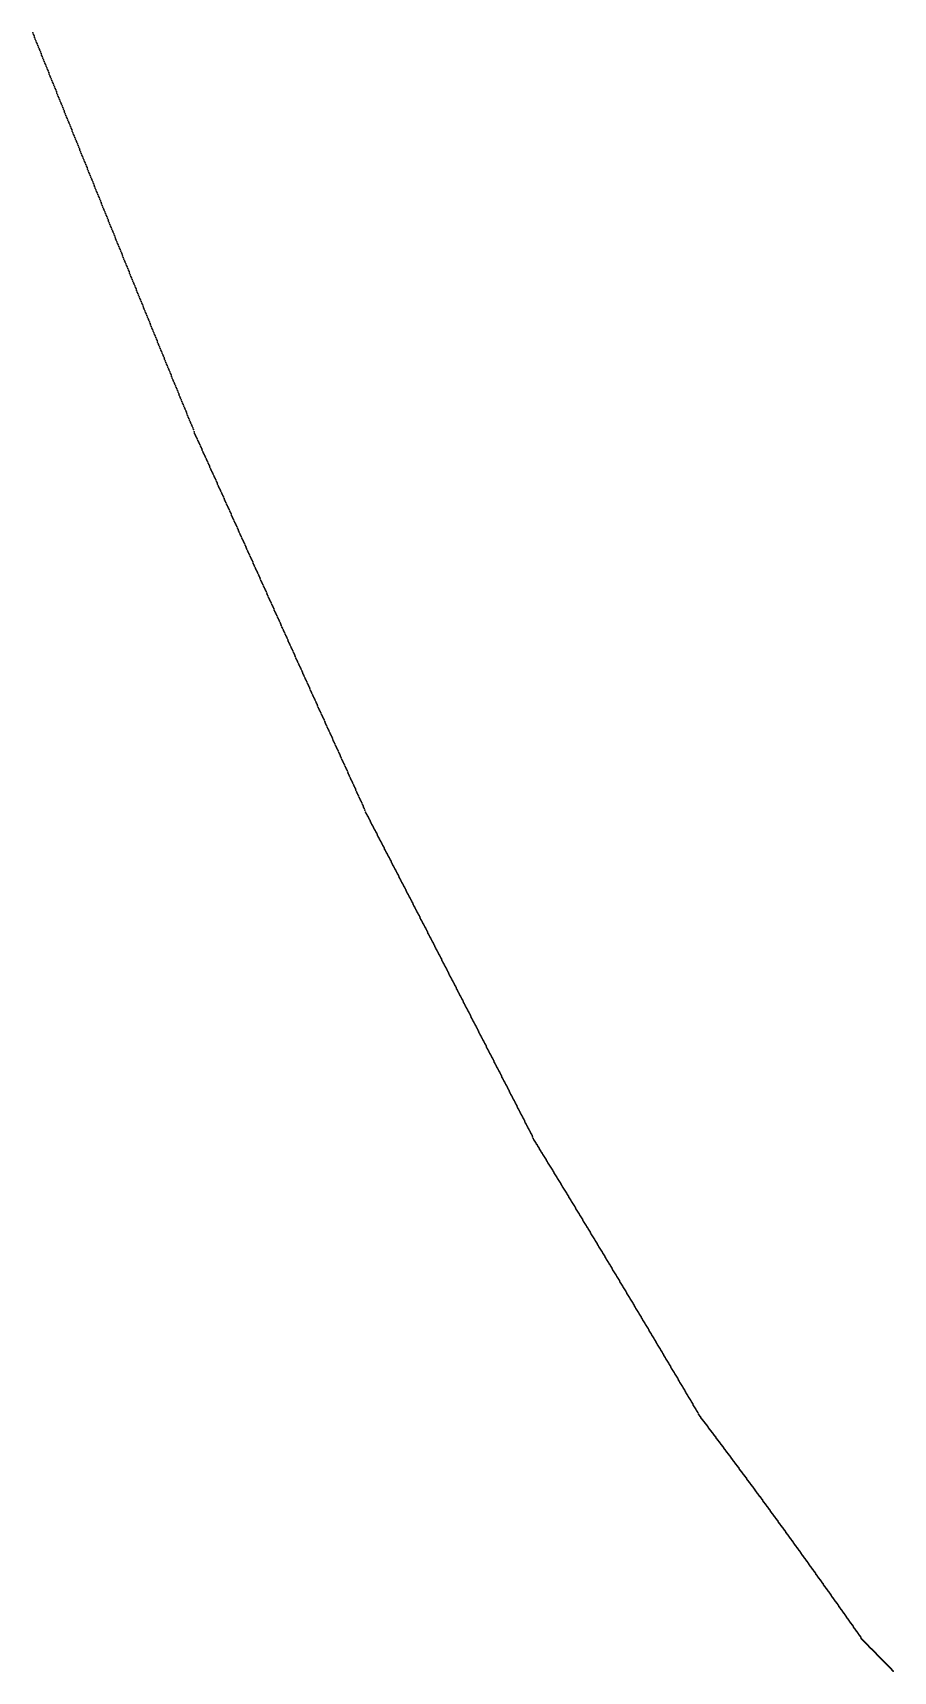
# Model space of a CAD drawing. Header units: metres. Extents: x 0 to 360, y 49 to 117.
# Drawn here: x 217.14 to 224.99, y 68.56 to 83.52 of the extents above; entities that cross this region are included whole.
import ezdxf

# ---------------------------------------------------------------- set-up
doc = ezdxf.new("R2010")
doc.units = ezdxf.units.M

msp = doc.modelspace()

# ---------------------------------------------------------------- linework, layer by layer
for p in [(217.137, 83.525), (217.143, 83.51), (217.149, 83.496), (217.154, 83.481), (217.16, 83.466), (217.166, 83.452), (217.172, 83.437), (217.178, 83.423), (217.183, 83.408), (217.189, 83.394), (217.195, 83.379), (217.201, 83.365), (217.207, 83.35), (217.213, 83.336), (217.218, 83.321), (217.224, 83.307), (217.23, 83.292), (217.236, 83.278), (217.242, 83.263), (217.247, 83.248), (217.253, 83.234), (217.259, 83.219), (217.265, 83.205), (217.271, 83.19), (217.277, 83.176), (217.282, 83.161), (217.288, 83.147), (217.294, 83.132), (217.3, 83.118), (217.306, 83.103), (217.311, 83.089), (217.317, 83.074), (217.323, 83.06), (217.329, 83.045), (217.335, 83.031), (217.341, 83.016), (217.346, 83.002), (217.352, 82.987), (217.358, 82.973), (217.364, 82.958), (217.37, 82.944), (217.375, 82.929), (217.381, 82.915), (217.387, 82.9), (217.393, 82.886), (217.399, 82.871), (217.405, 82.857), (217.41, 82.842), (217.416, 82.828), (217.422, 82.813), (217.428, 82.799), (217.434, 82.784), (217.439, 82.77), (217.445, 82.755), (217.451, 82.741), (217.457, 82.726), (217.463, 82.712), (217.469, 82.698), (217.474, 82.683), (217.48, 82.669), (217.486, 82.654), (217.492, 82.64), (217.498, 82.625), (217.503, 82.611), (217.509, 82.596), (217.515, 82.582), (217.521, 82.567), (217.527, 82.553), (217.533, 82.538), (217.538, 82.524), (217.544, 82.509), (217.55, 82.495), (217.556, 82.481), (217.562, 82.466), (217.568, 82.452), (217.573, 82.437), (217.579, 82.423), (217.585, 82.408), (217.591, 82.394), (217.597, 82.379), (217.602, 82.365), (217.608, 82.35), (217.614, 82.336), (217.62, 82.322), (217.626, 82.307), (217.632, 82.293), (217.637, 82.278), (217.643, 82.264), (217.649, 82.249), (217.655, 82.235), (217.661, 82.221), (217.666, 82.206), (217.672, 82.192), (217.678, 82.177), (217.684, 82.163), (217.69, 82.148), (217.696, 82.134), (217.701, 82.12), (217.707, 82.105), (217.713, 82.091), (217.719, 82.076), (217.725, 82.062), (217.73, 82.047), (217.736, 82.033), (217.742, 82.019), (217.748, 82.004), (217.754, 81.99), (217.76, 81.975), (217.765, 81.961), (217.771, 81.947), (217.777, 81.932), (217.783, 81.918), (217.789, 81.903), (217.794, 81.889), (217.8, 81.875), (217.806, 81.86), (217.812, 81.846), (217.818, 81.831), (217.824, 81.817), (217.829, 81.803), (217.835, 81.788), (217.841, 81.774), (217.847, 81.759), (217.853, 81.745), (217.858, 81.731), (217.864, 81.716), (217.87, 81.702), (217.876, 81.687), (217.882, 81.673), (217.888, 81.659), (217.893, 81.644), (217.899, 81.63), (217.905, 81.616), (217.911, 81.601), (217.917, 81.587), (217.922, 81.572), (217.928, 81.558), (217.934, 81.544), (217.94, 81.529), (217.946, 81.515), (217.952, 81.501), (217.957, 81.486), (217.963, 81.472), (217.969, 81.457), (217.975, 81.443), (217.981, 81.429), (217.986, 81.414), (217.992, 81.4), (217.998, 81.386), (218.004, 81.371), (218.01, 81.357), (218.016, 81.343), (218.021, 81.328), (218.027, 81.314), (218.033, 81.3), (218.039, 81.285), (218.045, 81.271), (218.05, 81.257), (218.056, 81.242), (218.062, 81.228), (218.068, 81.214), (218.074, 81.199), (218.08, 81.185), (218.085, 81.171), (218.091, 81.156), (218.097, 81.142), (218.103, 81.128), (218.109, 81.113), (218.114, 81.099), (218.12, 81.085), (218.126, 81.07), (218.132, 81.056), (218.138, 81.042), (218.144, 81.027), (218.149, 81.013), (218.155, 80.999), (218.161, 80.984), (218.167, 80.97), (218.173, 80.956), (218.178, 80.942), (218.184, 80.927), (218.19, 80.913), (218.196, 80.899), (218.202, 80.884), (218.208, 80.87), (218.213, 80.856), (218.219, 80.841), (218.225, 80.827), (218.231, 80.813), (218.237, 80.799), (218.243, 80.784), (218.248, 80.77), (218.254, 80.756), (218.26, 80.741), (218.266, 80.727), (218.272, 80.713), (218.277, 80.699), (218.283, 80.684), (218.289, 80.67), (218.295, 80.656), (218.301, 80.641), (218.307, 80.627), (218.312, 80.613), (218.318, 80.599), (218.324, 80.584), (218.33, 80.57), (218.336, 80.556), (218.341, 80.542), (218.347, 80.527), (218.353, 80.513), (218.359, 80.499), (218.365, 80.485), (218.371, 80.47), (218.376, 80.456), (218.382, 80.442), (218.388, 80.428), (218.394, 80.413), (218.4, 80.399), (218.405, 80.385), (218.411, 80.371), (218.417, 80.356), (218.423, 80.342), (218.429, 80.328), (218.435, 80.314), (218.44, 80.299), (218.446, 80.285), (218.452, 80.271), (218.458, 80.257), (218.464, 80.242), (218.469, 80.228), (218.475, 80.214), (218.481, 80.2), (218.487, 80.186), (218.493, 80.171), (218.499, 80.157), (218.504, 80.143), (218.51, 80.129), (218.516, 80.114), (218.522, 80.1), (218.528, 80.086), (218.533, 80.072), (218.539, 80.058), (218.545, 80.043), (218.551, 80.029), (218.557, 80.015), (218.563, 80.001), (218.568, 79.987), (218.574, 79.972), (218.58, 79.958), (218.586, 79.944), (218.592, 79.93), (218.597, 79.916), (218.603, 79.901), (218.609, 79.881), (218.615, 79.866), (218.621, 79.853), (218.627, 79.841), (218.632, 79.828), (218.638, 79.815), (218.644, 79.802), (218.65, 79.789), (218.656, 79.776), (218.661, 79.763), (218.667, 79.75), (218.673, 79.737), (218.679, 79.724), (218.685, 79.711), (218.691, 79.698), (218.696, 79.685), (218.702, 79.673), (218.708, 79.66), (218.714, 79.647), (218.72, 79.634), (218.725, 79.621), (218.731, 79.608), (218.737, 79.595), (218.743, 79.582), (218.749, 79.569), (218.755, 79.556), (218.76, 79.543), (218.766, 79.53), (218.772, 79.517), (218.778, 79.505), (218.784, 79.492), (218.79, 79.479), (218.795, 79.466), (218.801, 79.453), (218.807, 79.44), (218.813, 79.427), (218.819, 79.414), (218.824, 79.401), (218.83, 79.388), (218.836, 79.375), (218.842, 79.362), (218.848, 79.349), (218.854, 79.337), (218.859, 79.324), (218.865, 79.311), (218.871, 79.298), (218.877, 79.285), (218.883, 79.272), (218.888, 79.259), (218.894, 79.246), (218.9, 79.233), (218.906, 79.22), (218.912, 79.207), (218.918, 79.194), (218.923, 79.182), (218.929, 79.169), (218.935, 79.156), (218.941, 79.143), (218.947, 79.13), (218.952, 79.117), (218.958, 79.104), (218.964, 79.091), (218.97, 79.078), (218.976, 79.065), (218.982, 79.052), (218.987, 79.039), (218.993, 79.027), (218.999, 79.014), (219.005, 79.001), (219.011, 78.988), (219.016, 78.975), (219.022, 78.962), (219.028, 78.949), (219.034, 78.936), (219.04, 78.923), (219.046, 78.91), (219.051, 78.897), (219.057, 78.885), (219.063, 78.872), (219.069, 78.859), (219.075, 78.846), (219.081, 78.833), (219.086, 78.82), (219.092, 78.807), (219.098, 78.794), (219.104, 78.781), (219.11, 78.768), (219.115, 78.755), (219.121, 78.742), (219.127, 78.73), (219.133, 78.717), (219.139, 78.704), (219.145, 78.691), (219.15, 78.678), (219.156, 78.665), (219.162, 78.652), (219.168, 78.639), (219.174, 78.626), (219.179, 78.613), (219.185, 78.601), (219.191, 78.588), (219.197, 78.575), (219.203, 78.562), (219.209, 78.549), (219.214, 78.536), (219.22, 78.523), (219.226, 78.51), (219.232, 78.497), (219.238, 78.484), (219.243, 78.471), (219.249, 78.459), (219.255, 78.446), (219.261, 78.433), (219.267, 78.42), (219.273, 78.407), (219.278, 78.394), (219.284, 78.381), (219.29, 78.368), (219.296, 78.355), (219.302, 78.342), (219.307, 78.33), (219.313, 78.317), (219.319, 78.304), (219.325, 78.291), (219.331, 78.278), (219.337, 78.265), (219.342, 78.252), (219.348, 78.239), (219.354, 78.226), (219.36, 78.213), (219.366, 78.201), (219.372, 78.188), (219.377, 78.175), (219.383, 78.162), (219.389, 78.149), (219.395, 78.136), (219.401, 78.123), (219.406, 78.11), (219.412, 78.097), (219.418, 78.085), (219.424, 78.072), (219.43, 78.059), (219.436, 78.046), (219.441, 78.033), (219.447, 78.02), (219.453, 78.007), (219.459, 77.994), (219.465, 77.981), (219.47, 77.969), (219.476, 77.956), (219.482, 77.943), (219.488, 77.93), (219.494, 77.917), (219.5, 77.904), (219.505, 77.891), (219.511, 77.878), (219.517, 77.865), (219.523, 77.853), (219.529, 77.84), (219.534, 77.827), (219.54, 77.814), (219.546, 77.801), (219.552, 77.788), (219.558, 77.775), (219.564, 77.762), (219.569, 77.75), (219.575, 77.737), (219.581, 77.724), (219.587, 77.711), (219.593, 77.698), (219.599, 77.685), (219.604, 77.672), (219.61, 77.659), (219.616, 77.647), (219.622, 77.634), (219.628, 77.621), (219.633, 77.608), (219.639, 77.595), (219.645, 77.582), (219.651, 77.569), (219.657, 77.556), (219.663, 77.544), (219.668, 77.531), (219.674, 77.518), (219.68, 77.505), (219.686, 77.492), (219.692, 77.479), (219.697, 77.466), (219.703, 77.453), (219.709, 77.441), (219.715, 77.428), (219.721, 77.415), (219.727, 77.402), (219.732, 77.389), (219.738, 77.376), (219.744, 77.363), (219.75, 77.351), (219.756, 77.338), (219.762, 77.325), (219.767, 77.312), (219.773, 77.299), (219.779, 77.286), (219.785, 77.273), (219.791, 77.261), (219.796, 77.248), (219.802, 77.235), (219.808, 77.222), (219.814, 77.209), (219.82, 77.196), (219.826, 77.183), (219.831, 77.171), (219.837, 77.158), (219.843, 77.145), (219.849, 77.132), (219.855, 77.119), (219.86, 77.106), (219.866, 77.093), (219.872, 77.081), (219.878, 77.068), (219.884, 77.055), (219.89, 77.042), (219.895, 77.029), (219.901, 77.016), (219.907, 77.003), (219.913, 76.991), (219.919, 76.978), (219.924, 76.965), (219.93, 76.952), (219.936, 76.939), (219.942, 76.926), (219.948, 76.914), (219.954, 76.901), (219.959, 76.888), (219.965, 76.875), (219.971, 76.862), (219.977, 76.849), (219.983, 76.837), (219.989, 76.824), (219.994, 76.811), (220, 76.798), (220.006, 76.785), (220.012, 76.772), (220.018, 76.76), (220.023, 76.747), (220.029, 76.734), (220.035, 76.721), (220.041, 76.708), (220.047, 76.695), (220.053, 76.683), (220.058, 76.67), (220.064, 76.657), (220.07, 76.644), (220.076, 76.631), (220.082, 76.618), (220.087, 76.606), (220.093, 76.593), (220.099, 76.58), (220.105, 76.567), (220.111, 76.554), (220.117, 76.541), (220.122, 76.529), (220.128, 76.516), (220.134, 76.503), (220.14, 76.49), (220.146, 76.477), (220.152, 76.465), (220.157, 76.452), (220.163, 76.439), (220.169, 76.423), (220.175, 76.407), (220.181, 76.395), (220.186, 76.384), (220.192, 76.373), (220.198, 76.362), (220.204, 76.35), (220.21, 76.339), (220.216, 76.328), (220.221, 76.317), (220.227, 76.306), (220.233, 76.294), (220.239, 76.283), (220.245, 76.272), (220.25, 76.261), (220.256, 76.249), (220.262, 76.238), (220.268, 76.227), (220.274, 76.216), (220.28, 76.204), (220.285, 76.193), (220.291, 76.182), (220.297, 76.171), (220.303, 76.159), (220.309, 76.148), (220.315, 76.137), (220.32, 76.126), (220.326, 76.114), (220.332, 76.103), (220.338, 76.092), (220.344, 76.081), (220.349, 76.069), (220.355, 76.058), (220.361, 76.047), (220.367, 76.036), (220.373, 76.024), (220.379, 76.013), (220.384, 76.002), (220.39, 75.991), (220.396, 75.979), (220.402, 75.968), (220.408, 75.957), (220.413, 75.946), (220.419, 75.934), (220.425, 75.923), (220.431, 75.912), (220.437, 75.901), (220.443, 75.889), (220.448, 75.878), (220.454, 75.867), (220.46, 75.855), (220.466, 75.844), (220.472, 75.833), (220.478, 75.822), (220.483, 75.81), (220.489, 75.799), (220.495, 75.788), (220.501, 75.777), (220.507, 75.765), (220.512, 75.754), (220.518, 75.743), (220.524, 75.731), (220.53, 75.72), (220.536, 75.709), (220.542, 75.698), (220.547, 75.686), (220.553, 75.675), (220.559, 75.664), (220.565, 75.653), (220.571, 75.641), (220.576, 75.63), (220.582, 75.619), (220.588, 75.607), (220.594, 75.596), (220.6, 75.585), (220.606, 75.574), (220.611, 75.562), (220.617, 75.551), (220.623, 75.54), (220.629, 75.528), (220.635, 75.517), (220.641, 75.506), (220.646, 75.494), (220.652, 75.483), (220.658, 75.472), (220.664, 75.461), (220.67, 75.449), (220.675, 75.438), (220.681, 75.427), (220.687, 75.415), (220.693, 75.404), (220.699, 75.393), (220.705, 75.382), (220.71, 75.37), (220.716, 75.359), (220.722, 75.348), (220.728, 75.336), (220.734, 75.325), (220.74, 75.314), (220.745, 75.302), (220.751, 75.291), (220.757, 75.28), (220.763, 75.268), (220.769, 75.257), (220.774, 75.246), (220.78, 75.235), (220.786, 75.223), (220.792, 75.212), (220.798, 75.201), (220.804, 75.189), (220.809, 75.178), (220.815, 75.167), (220.821, 75.155), (220.827, 75.144), (220.833, 75.133), (220.839, 75.121), (220.844, 75.11), (220.85, 75.099), (220.856, 75.087), (220.862, 75.076), (220.868, 75.065), (220.873, 75.054), (220.879, 75.042), (220.885, 75.031), (220.891, 75.02), (220.897, 75.008), (220.903, 74.997), (220.908, 74.986), (220.914, 74.974), (220.92, 74.963), (220.926, 74.952), (220.932, 74.94), (220.937, 74.929), (220.943, 74.918), (220.949, 74.906), (220.955, 74.895), (220.961, 74.884), (220.967, 74.872), (220.972, 74.861), (220.978, 74.85), (220.984, 74.838), (220.99, 74.827), (220.996, 74.816), (221.002, 74.804), (221.007, 74.793), (221.013, 74.782), (221.019, 74.77), (221.025, 74.759), (221.031, 74.748), (221.036, 74.736), (221.042, 74.725), (221.048, 74.714), (221.054, 74.702), (221.06, 74.691), (221.066, 74.68), (221.071, 74.668), (221.077, 74.657), (221.083, 74.646), (221.089, 74.634), (221.095, 74.623), (221.101, 74.612), (221.106, 74.6), (221.112, 74.589), (221.118, 74.578), (221.124, 74.566), (221.13, 74.555), (221.135, 74.544), (221.141, 74.532), (221.147, 74.521), (221.153, 74.51), (221.159, 74.498), (221.165, 74.487), (221.17, 74.475), (221.176, 74.464), (221.182, 74.453), (221.188, 74.441), (221.194, 74.43), (221.2, 74.419), (221.205, 74.407), (221.211, 74.396), (221.217, 74.385), (221.223, 74.373), (221.229, 74.362), (221.234, 74.351), (221.24, 74.339), (221.246, 74.328), (221.252, 74.317), (221.258, 74.305), (221.264, 74.294), (221.269, 74.283), (221.275, 74.271), (221.281, 74.26), (221.287, 74.248), (221.293, 74.237), (221.299, 74.226), (221.304, 74.214), (221.31, 74.203), (221.316, 74.192), (221.322, 74.18), (221.328, 74.169), (221.333, 74.158), (221.339, 74.146), (221.345, 74.135), (221.351, 74.124), (221.357, 74.112), (221.363, 74.101), (221.368, 74.089), (221.374, 74.078), (221.38, 74.067), (221.386, 74.055), (221.392, 74.044), (221.398, 74.033), (221.403, 74.021), (221.409, 74.01), (221.415, 73.999), (221.421, 73.987), (221.427, 73.976), (221.432, 73.964), (221.438, 73.953), (221.444, 73.942), (221.45, 73.93), (221.456, 73.919), (221.462, 73.908), (221.467, 73.896), (221.473, 73.885), (221.479, 73.873), (221.485, 73.862), (221.491, 73.851), (221.497, 73.839), (221.502, 73.828), (221.508, 73.817), (221.514, 73.805), (221.52, 73.794), (221.526, 73.783), (221.531, 73.771), (221.537, 73.76), (221.543, 73.748), (221.549, 73.737), (221.555, 73.726), (221.561, 73.714), (221.566, 73.703), (221.572, 73.692), (221.578, 73.68), (221.584, 73.669), (221.59, 73.657), (221.596, 73.646), (221.601, 73.635), (221.607, 73.623), (221.613, 73.612), (221.619, 73.601), (221.625, 73.589), (221.63, 73.578), (221.636, 73.566), (221.642, 73.555), (221.648, 73.544), (221.654, 73.532), (221.66, 73.521), (221.665, 73.51), (221.671, 73.498), (221.677, 73.487), (221.683, 73.475), (221.689, 73.464), (221.695, 73.453), (221.7, 73.441), (221.706, 73.425), (221.712, 73.413), (221.718, 73.404), (221.724, 73.394), (221.729, 73.385), (221.735, 73.375), (221.741, 73.366), (221.747, 73.356), (221.753, 73.347), (221.759, 73.337), (221.764, 73.328), (221.77, 73.318), (221.776, 73.309), (221.782, 73.299), (221.788, 73.29), (221.794, 73.28), (221.799, 73.271), (221.805, 73.261), (221.811, 73.252), (221.817, 73.242), (221.823, 73.233), (221.828, 73.223), (221.834, 73.214), (221.84, 73.204), (221.846, 73.195), (221.852, 73.185), (221.858, 73.176), (221.863, 73.166), (221.869, 73.157), (221.875, 73.147), (221.881, 73.138), (221.887, 73.128), (221.893, 73.119), (221.898, 73.109), (221.904, 73.1), (221.91, 73.09), (221.916, 73.08), (221.922, 73.071), (221.927, 73.061), (221.933, 73.052), (221.939, 73.042), (221.945, 73.033), (221.951, 73.023), (221.957, 73.014), (221.962, 73.004), (221.968, 72.995), (221.974, 72.985), (221.98, 72.975), (221.986, 72.966), (221.992, 72.956), (221.997, 72.947), (222.003, 72.937), (222.009, 72.928), (222.015, 72.918), (222.021, 72.908), (222.027, 72.899), (222.032, 72.889), (222.038, 72.88), (222.044, 72.87), (222.05, 72.861), (222.056, 72.851), (222.061, 72.841), (222.067, 72.832), (222.073, 72.822), (222.079, 72.813), (222.085, 72.803), (222.091, 72.793), (222.096, 72.784), (222.102, 72.774), (222.108, 72.765), (222.114, 72.755), (222.12, 72.745), (222.126, 72.736), (222.131, 72.726), (222.137, 72.717), (222.143, 72.707), (222.149, 72.697), (222.155, 72.688), (222.16, 72.678), (222.166, 72.668), (222.172, 72.659), (222.178, 72.649), (222.184, 72.64), (222.19, 72.63), (222.195, 72.62), (222.201, 72.611), (222.207, 72.601), (222.213, 72.591), (222.219, 72.582), (222.225, 72.572), (222.23, 72.563), (222.236, 72.553), (222.242, 72.543), (222.248, 72.534), (222.254, 72.524), (222.26, 72.514), (222.265, 72.505), (222.271, 72.495), (222.277, 72.485), (222.283, 72.476), (222.289, 72.466), (222.294, 72.456), (222.3, 72.447), (222.306, 72.437), (222.312, 72.427), (222.318, 72.418), (222.324, 72.408), (222.329, 72.398), (222.335, 72.389), (222.341, 72.379), (222.347, 72.369), (222.353, 72.36), (222.359, 72.35), (222.364, 72.34), (222.37, 72.331), (222.376, 72.321), (222.382, 72.311), (222.388, 72.302), (222.393, 72.292), (222.399, 72.282), (222.405, 72.273), (222.411, 72.263), (222.417, 72.253), (222.423, 72.244), (222.428, 72.234), (222.434, 72.224), (222.44, 72.215), (222.446, 72.205), (222.452, 72.195), (222.458, 72.185), (222.463, 72.176), (222.469, 72.166), (222.475, 72.156), (222.481, 72.147), (222.487, 72.137), (222.493, 72.127), (222.498, 72.117), (222.504, 72.108), (222.51, 72.098), (222.516, 72.088), (222.522, 72.079), (222.527, 72.069), (222.533, 72.059), (222.539, 72.049), (222.545, 72.04), (222.551, 72.03), (222.557, 72.02), (222.562, 72.011), (222.568, 72.001), (222.574, 71.991), (222.58, 71.981), (222.586, 71.972), (222.592, 71.962), (222.597, 71.952), (222.603, 71.942), (222.609, 71.933), (222.615, 71.923), (222.621, 71.913), (222.627, 71.903), (222.632, 71.894), (222.638, 71.884), (222.644, 71.874), (222.65, 71.864), (222.656, 71.855), (222.661, 71.845), (222.667, 71.835), (222.673, 71.825), (222.679, 71.816), (222.685, 71.806), (222.691, 71.796), (222.696, 71.786), (222.702, 71.777), (222.708, 71.767), (222.714, 71.757), (222.72, 71.747), (222.726, 71.738), (222.731, 71.728), (222.737, 71.718), (222.743, 71.708), (222.749, 71.698), (222.755, 71.689), (222.761, 71.679), (222.766, 71.669), (222.772, 71.659), (222.778, 71.65), (222.784, 71.64), (222.79, 71.63), (222.795, 71.62), (222.801, 71.61), (222.807, 71.601), (222.813, 71.591), (222.819, 71.581), (222.825, 71.571), (222.83, 71.561), (222.836, 71.552), (222.842, 71.542), (222.848, 71.532), (222.854, 71.522), (222.86, 71.513), (222.865, 71.503), (222.871, 71.493), (222.877, 71.483), (222.883, 71.473), (222.889, 71.463), (222.895, 71.454), (222.9, 71.444), (222.906, 71.434), (222.912, 71.424), (222.918, 71.414), (222.924, 71.405), (222.929, 71.395), (222.935, 71.385), (222.941, 71.375), (222.947, 71.365), (222.953, 71.356), (222.959, 71.346), (222.964, 71.336), (222.97, 71.326), (222.976, 71.316), (222.982, 71.306), (222.988, 71.297), (222.994, 71.287), (222.999, 71.277), (223.005, 71.267), (223.011, 71.257), (223.017, 71.247), (223.023, 71.238), (223.029, 71.228), (223.034, 71.218), (223.04, 71.208), (223.046, 71.198), (223.052, 71.188), (223.058, 71.179), (223.064, 71.169), (223.069, 71.159), (223.075, 71.149), (223.081, 71.139), (223.087, 71.129), (223.093, 71.119), (223.098, 71.11), (223.104, 71.1), (223.11, 71.09), (223.116, 71.08), (223.122, 71.07), (223.128, 71.06), (223.133, 71.05), (223.139, 71.041), (223.145, 71.031), (223.151, 71.021), (223.157, 71.011), (223.163, 71.001), (223.168, 70.991), (223.174, 70.981), (223.18, 70.972), (223.186, 70.962), (223.192, 70.952), (223.198, 70.942), (223.203, 70.932), (223.209, 70.922), (223.215, 70.908), (223.221, 70.898), (223.227, 70.89), (223.232, 70.883), (223.238, 70.875), (223.244, 70.867), (223.25, 70.86), (223.256, 70.852), (223.262, 70.844), (223.267, 70.836), (223.273, 70.829), (223.279, 70.821), (223.285, 70.813), (223.291, 70.806), (223.297, 70.798), (223.302, 70.79), (223.308, 70.782), (223.314, 70.775), (223.32, 70.767), (223.326, 70.759), (223.332, 70.751), (223.337, 70.744), (223.343, 70.736), (223.349, 70.728), (223.355, 70.72), (223.361, 70.713), (223.367, 70.705), (223.372, 70.697), (223.378, 70.689), (223.384, 70.682), (223.39, 70.674), (223.396, 70.666), (223.401, 70.658), (223.407, 70.651), (223.413, 70.643), (223.419, 70.635), (223.425, 70.627), (223.431, 70.619), (223.436, 70.612), (223.442, 70.604), (223.448, 70.596), (223.454, 70.588), (223.46, 70.581), (223.466, 70.573), (223.471, 70.565), (223.477, 70.557), (223.483, 70.549), (223.489, 70.541), (223.495, 70.534), (223.501, 70.526), (223.506, 70.518), (223.512, 70.51), (223.518, 70.502), (223.524, 70.495), (223.53, 70.487), (223.536, 70.479), (223.541, 70.471), (223.547, 70.463), (223.553, 70.455), (223.559, 70.448), (223.565, 70.44), (223.57, 70.432), (223.576, 70.424), (223.582, 70.416), (223.588, 70.408), (223.594, 70.4), (223.6, 70.393), (223.605, 70.385), (223.611, 70.377), (223.617, 70.369), (223.623, 70.361), (223.629, 70.353), (223.635, 70.345), (223.64, 70.337), (223.646, 70.33), (223.652, 70.322), (223.658, 70.314), (223.664, 70.306), (223.67, 70.298), (223.675, 70.29), (223.681, 70.282), (223.687, 70.274), (223.693, 70.266), (223.699, 70.258), (223.705, 70.251), (223.71, 70.243), (223.716, 70.235), (223.722, 70.227), (223.728, 70.219), (223.734, 70.211), (223.74, 70.203), (223.745, 70.195), (223.751, 70.187), (223.757, 70.179), (223.763, 70.171), (223.769, 70.163), (223.774, 70.155), (223.78, 70.148), (223.786, 70.14), (223.792, 70.132), (223.798, 70.124), (223.804, 70.116), (223.809, 70.108), (223.815, 70.1), (223.821, 70.092), (223.827, 70.084), (223.833, 70.076), (223.839, 70.068), (223.844, 70.06), (223.85, 70.052), (223.856, 70.044), (223.862, 70.036), (223.868, 70.028), (223.874, 70.02), (223.879, 70.012), (223.885, 70.004), (223.891, 69.996), (223.897, 69.988), (223.903, 69.98), (223.909, 69.972), (223.914, 69.964), (223.92, 69.956), (223.926, 69.948), (223.932, 69.94), (223.938, 69.932), (223.944, 69.924), (223.949, 69.916), (223.955, 69.908), (223.961, 69.9), (223.967, 69.892), (223.973, 69.884), (223.979, 69.876), (223.984, 69.868), (223.99, 69.86), (223.996, 69.852), (224.002, 69.844), (224.008, 69.836), (224.013, 69.828), (224.019, 69.82), (224.025, 69.812), (224.031, 69.804), (224.037, 69.796), (224.043, 69.787), (224.048, 69.779), (224.054, 69.771), (224.06, 69.763), (224.066, 69.755), (224.072, 69.747), (224.078, 69.739), (224.083, 69.731), (224.089, 69.723), (224.095, 69.715), (224.101, 69.707), (224.107, 69.699), (224.113, 69.691), (224.118, 69.683), (224.124, 69.674), (224.13, 69.666), (224.136, 69.658), (224.142, 69.65), (224.148, 69.642), (224.153, 69.634), (224.159, 69.626), (224.165, 69.618), (224.171, 69.61), (224.177, 69.602), (224.183, 69.593), (224.188, 69.585), (224.194, 69.577), (224.2, 69.569), (224.206, 69.561), (224.212, 69.553), (224.218, 69.545), (224.223, 69.537), (224.229, 69.528), (224.235, 69.52), (224.241, 69.512), (224.247, 69.504), (224.253, 69.496), (224.258, 69.488), (224.264, 69.48), (224.27, 69.472), (224.276, 69.463), (224.282, 69.455), (224.287, 69.447), (224.293, 69.439), (224.299, 69.431), (224.305, 69.423), (224.311, 69.414), (224.317, 69.406), (224.322, 69.398), (224.328, 69.39), (224.334, 69.382), (224.34, 69.374), (224.346, 69.365), (224.352, 69.357), (224.357, 69.349), (224.363, 69.341), (224.369, 69.333), (224.375, 69.324), (224.381, 69.316), (224.387, 69.308), (224.392, 69.3), (224.398, 69.292), (224.404, 69.284), (224.41, 69.275), (224.416, 69.267), (224.422, 69.259), (224.427, 69.251), (224.433, 69.242), (224.439, 69.234), (224.445, 69.226), (224.451, 69.218), (224.457, 69.21), (224.462, 69.201), (224.468, 69.193), (224.474, 69.185), (224.48, 69.177), (224.486, 69.169), (224.492, 69.16), (224.497, 69.152), (224.503, 69.144), (224.509, 69.136), (224.515, 69.127), (224.521, 69.119), (224.527, 69.111), (224.532, 69.103), (224.538, 69.094), (224.544, 69.086), (224.55, 69.078), (224.556, 69.07), (224.562, 69.061), (224.567, 69.053), (224.573, 69.045), (224.579, 69.037), (224.585, 69.028), (224.591, 69.02), (224.597, 69.012), (224.602, 69.003), (224.608, 68.995), (224.614, 68.987), (224.62, 68.979), (224.626, 68.97), (224.631, 68.962), (224.637, 68.954), (224.643, 68.946), (224.649, 68.937), (224.655, 68.929), (224.661, 68.921), (224.666, 68.912), (224.672, 68.904), (224.678, 68.896), (224.684, 68.887), (224.69, 68.879), (224.696, 68.871), (224.701, 68.86), (224.707, 68.851), (224.713, 68.845), (224.719, 68.839), (224.725, 68.833), (224.731, 68.827), (224.736, 68.821), (224.742, 68.816), (224.748, 68.81), (224.754, 68.804), (224.76, 68.798), (224.766, 68.792), (224.771, 68.786), (224.777, 68.78), (224.783, 68.774), (224.789, 68.768), (224.795, 68.763), (224.801, 68.757), (224.806, 68.751), (224.812, 68.745), (224.818, 68.739), (224.824, 68.733), (224.83, 68.727), (224.836, 68.721), (224.841, 68.715), (224.847, 68.709), (224.853, 68.703), (224.859, 68.697), (224.865, 68.691), (224.871, 68.685), (224.876, 68.679), (224.882, 68.674), (224.888, 68.668), (224.894, 68.662), (224.9, 68.656), (224.906, 68.65), (224.911, 68.644), (224.917, 68.638), (224.923, 68.632), (224.929, 68.626), (224.935, 68.62), (224.941, 68.614), (224.946, 68.608), (224.952, 68.602), (224.958, 68.596), (224.964, 68.59), (224.97, 68.584), (224.976, 68.578), (224.981, 68.572), (224.987, 68.566), (224.993, 68.56)]:
    msp.add_point(p)

doc.saveas('drawing.dxf')
